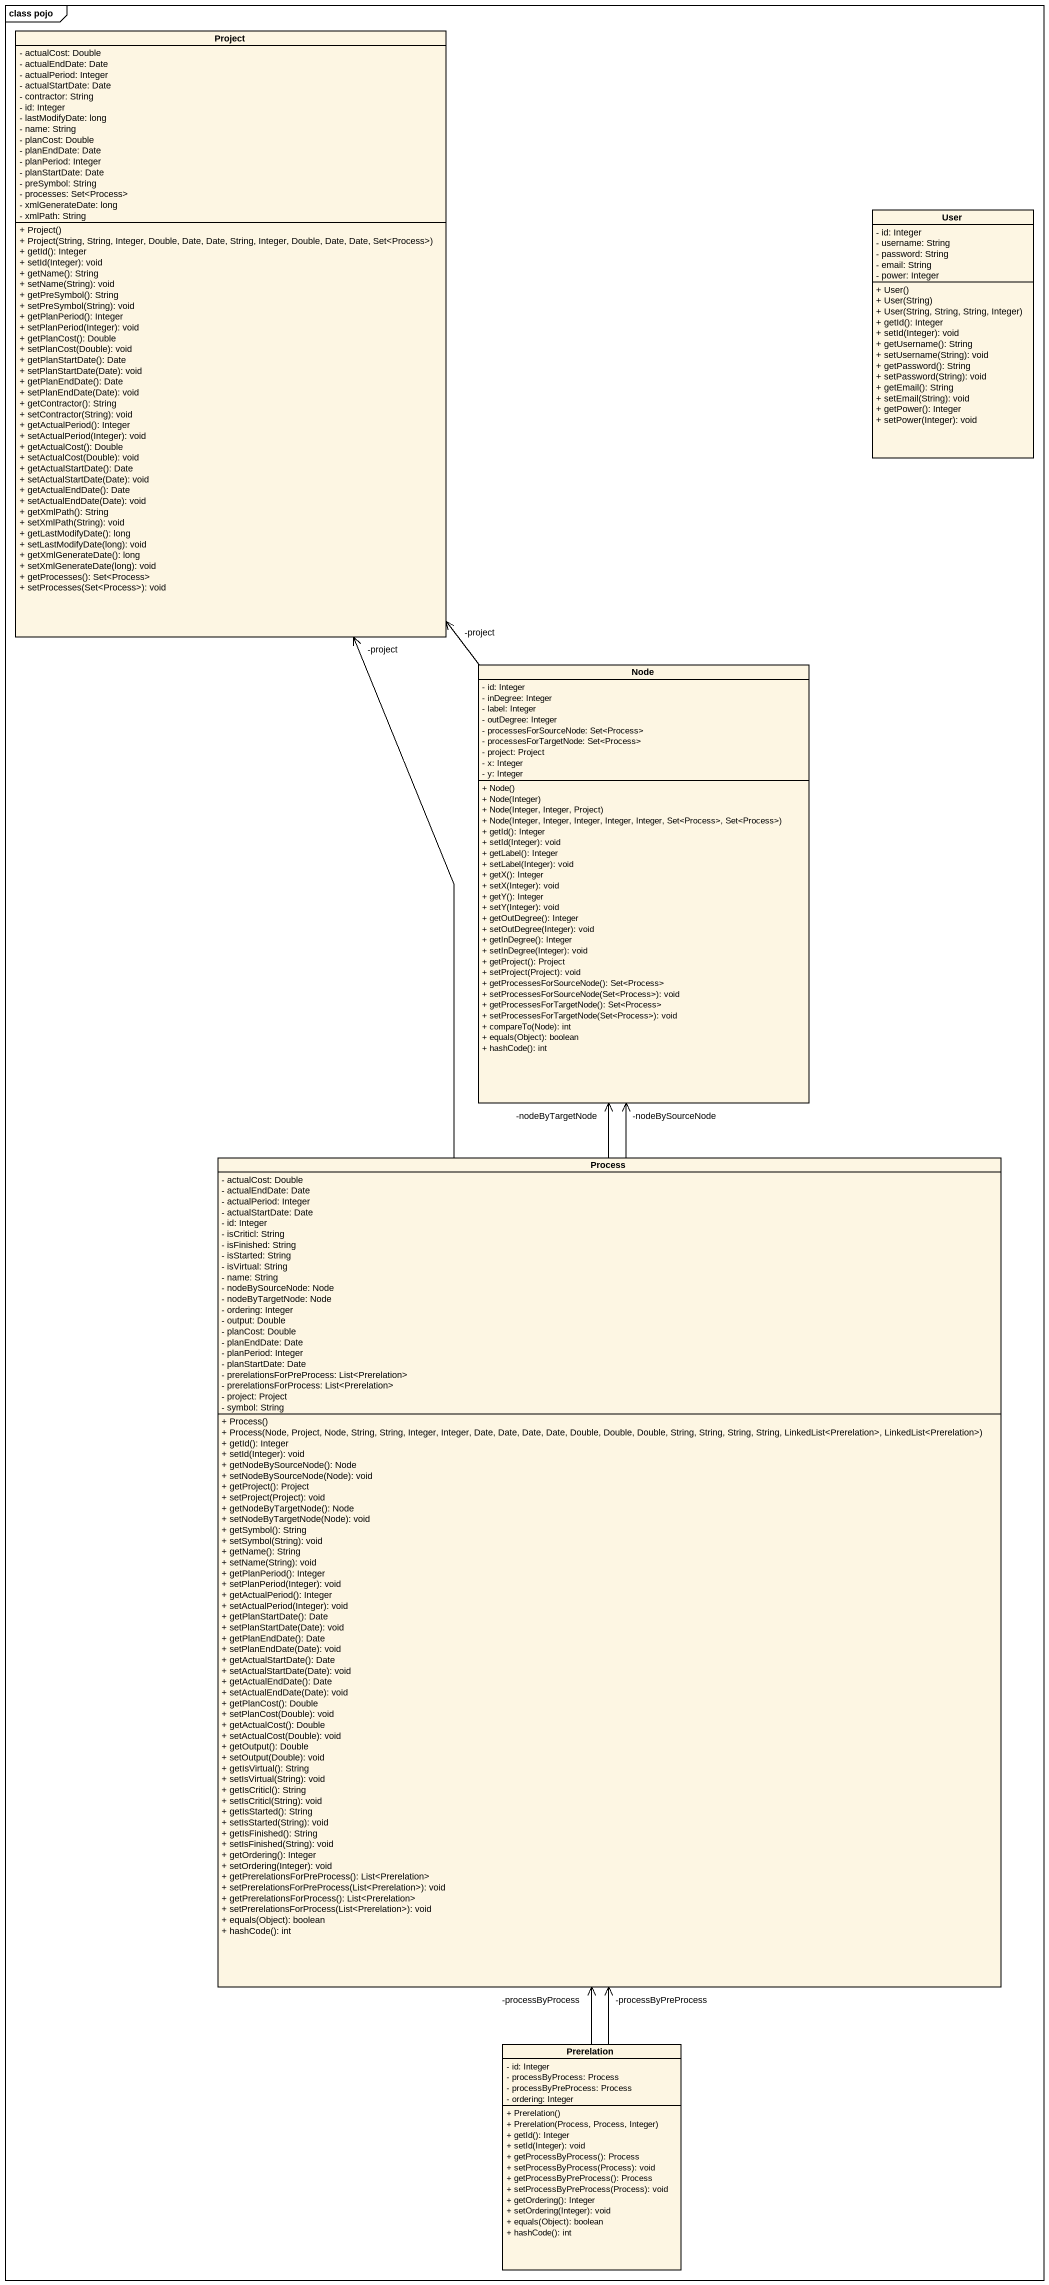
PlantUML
@startuml
mainframe class pojo
hide circle
hide empty members
skinparam classAttributeIconSize 0
class Project {
  - actualCost: Double
  - actualEndDate: Date
  - actualPeriod: Integer
  - actualStartDate: Date
  - contractor: String
  - id: Integer
  - lastModifyDate: long
  - name: String
  - planCost: Double
  - planEndDate: Date
  - planPeriod: Integer
  - planStartDate: Date
  - preSymbol: String
  - processes: Set<Process>
  - xmlGenerateDate: long
  - xmlPath: String
  + Project()
  + Project(String, String, Integer, Double, Date, Date, String, Integer, Double, Date, Date, Set<Process>)
  + getId(): Integer
  + setId(Integer): void
  + getName(): String
  + setName(String): void
  + getPreSymbol(): String
  + setPreSymbol(String): void
  + getPlanPeriod(): Integer
  + setPlanPeriod(Integer): void
  + getPlanCost(): Double
  + setPlanCost(Double): void
  + getPlanStartDate(): Date
  + setPlanStartDate(Date): void
  + getPlanEndDate(): Date
  + setPlanEndDate(Date): void
  + getContractor(): String
  + setContractor(String): void
  + getActualPeriod(): Integer
  + setActualPeriod(Integer): void
  + getActualCost(): Double
  + setActualCost(Double): void
  + getActualStartDate(): Date
  + setActualStartDate(Date): void
  + getActualEndDate(): Date
  + setActualEndDate(Date): void
  + getXmlPath(): String
  + setXmlPath(String): void
  + getLastModifyDate(): long
  + setLastModifyDate(long): void
  + getXmlGenerateDate(): long
  + setXmlGenerateDate(long): void
  + getProcesses(): Set<Process>
  + setProcesses(Set<Process>): void
}
class User {
  - id: Integer
  - username: String
  - password: String
  - email: String
  - power: Integer
  + User()
  + User(String)
  + User(String, String, String, Integer)
  + getId(): Integer
  + setId(Integer): void
  + getUsername(): String
  + setUsername(String): void
  + getPassword(): String
  + setPassword(String): void
  + getEmail(): String
  + setEmail(String): void
  + getPower(): Integer
  + setPower(Integer): void
}
class "Node" as Node_ {
  - id: Integer
  - inDegree: Integer
  - label: Integer
  - outDegree: Integer
  - processesForSourceNode: Set<Process>
  - processesForTargetNode: Set<Process>
  - project: Project
  - x: Integer
  - y: Integer
  + Node()
  + Node(Integer)
  + Node(Integer, Integer, Project)
  + Node(Integer, Integer, Integer, Integer, Integer, Set<Process>, Set<Process>)
  + getId(): Integer
  + setId(Integer): void
  + getLabel(): Integer
  + setLabel(Integer): void
  + getX(): Integer
  + setX(Integer): void
  + getY(): Integer
  + setY(Integer): void
  + getOutDegree(): Integer
  + setOutDegree(Integer): void
  + getInDegree(): Integer
  + setInDegree(Integer): void
  + getProject(): Project
  + setProject(Project): void
  + getProcessesForSourceNode(): Set<Process>
  + setProcessesForSourceNode(Set<Process>): void
  + getProcessesForTargetNode(): Set<Process>
  + setProcessesForTargetNode(Set<Process>): void
  + compareTo(Node): int
  + equals(Object): boolean
  + hashCode(): int
}
class "Process" as Process_ {
  - actualCost: Double
  - actualEndDate: Date
  - actualPeriod: Integer
  - actualStartDate: Date
  - id: Integer
  - isCriticl: String
  - isFinished: String
  - isStarted: String
  - isVirtual: String
  - name: String
  - nodeBySourceNode: Node
  - nodeByTargetNode: Node
  - ordering: Integer
  - output: Double
  - planCost: Double
  - planEndDate: Date
  - planPeriod: Integer
  - planStartDate: Date
  - prerelationsForPreProcess: List<Prerelation>
  - prerelationsForProcess: List<Prerelation>
  - project: Project
  - symbol: String
  + Process()
  + Process(Node, Project, Node, String, String, Integer, Integer, Date, Date, Date, Date, Double, Double, Double, String, String, String, String, LinkedList<Prerelation>, LinkedList<Prerelation>)
  + getId(): Integer
  + setId(Integer): void
  + getNodeBySourceNode(): Node
  + setNodeBySourceNode(Node): void
  + getProject(): Project
  + setProject(Project): void
  + getNodeByTargetNode(): Node
  + setNodeByTargetNode(Node): void
  + getSymbol(): String
  + setSymbol(String): void
  + getName(): String
  + setName(String): void
  + getPlanPeriod(): Integer
  + setPlanPeriod(Integer): void
  + getActualPeriod(): Integer
  + setActualPeriod(Integer): void
  + getPlanStartDate(): Date
  + setPlanStartDate(Date): void
  + getPlanEndDate(): Date
  + setPlanEndDate(Date): void
  + getActualStartDate(): Date
  + setActualStartDate(Date): void
  + getActualEndDate(): Date
  + setActualEndDate(Date): void
  + getPlanCost(): Double
  + setPlanCost(Double): void
  + getActualCost(): Double
  + setActualCost(Double): void
  + getOutput(): Double
  + setOutput(Double): void
  + getIsVirtual(): String
  + setIsVirtual(String): void
  + getIsCriticl(): String
  + setIsCriticl(String): void
  + getIsStarted(): String
  + setIsStarted(String): void
  + getIsFinished(): String
  + setIsFinished(String): void
  + getOrdering(): Integer
  + setOrdering(Integer): void
  + getPrerelationsForPreProcess(): List<Prerelation>
  + setPrerelationsForPreProcess(List<Prerelation>): void
  + getPrerelationsForProcess(): List<Prerelation>
  + setPrerelationsForProcess(List<Prerelation>): void
  + equals(Object): boolean
  + hashCode(): int
}
class Prerelation {
  - id: Integer
  - processByProcess: Process
  - processByPreProcess: Process
  - ordering: Integer
  + Prerelation()
  + Prerelation(Process, Process, Integer)
  + getId(): Integer
  + setId(Integer): void
  + getProcessByProcess(): Process
  + setProcessByProcess(Process): void
  + getProcessByPreProcess(): Process
  + setProcessByPreProcess(Process): void
  + getOrdering(): Integer
  + setOrdering(Integer): void
  + equals(Object): boolean
  + hashCode(): int
}
Node_ -up-> "-project" Project
Process_ -up-> "-project" Project
Process_ -up-> "-nodeBySourceNode" Node_
Process_ -up-> "-nodeByTargetNode" Node_
Prerelation -up-> "-processByPreProcess" Process_
Prerelation -up-> "-processByProcess" Process_
@enduml
